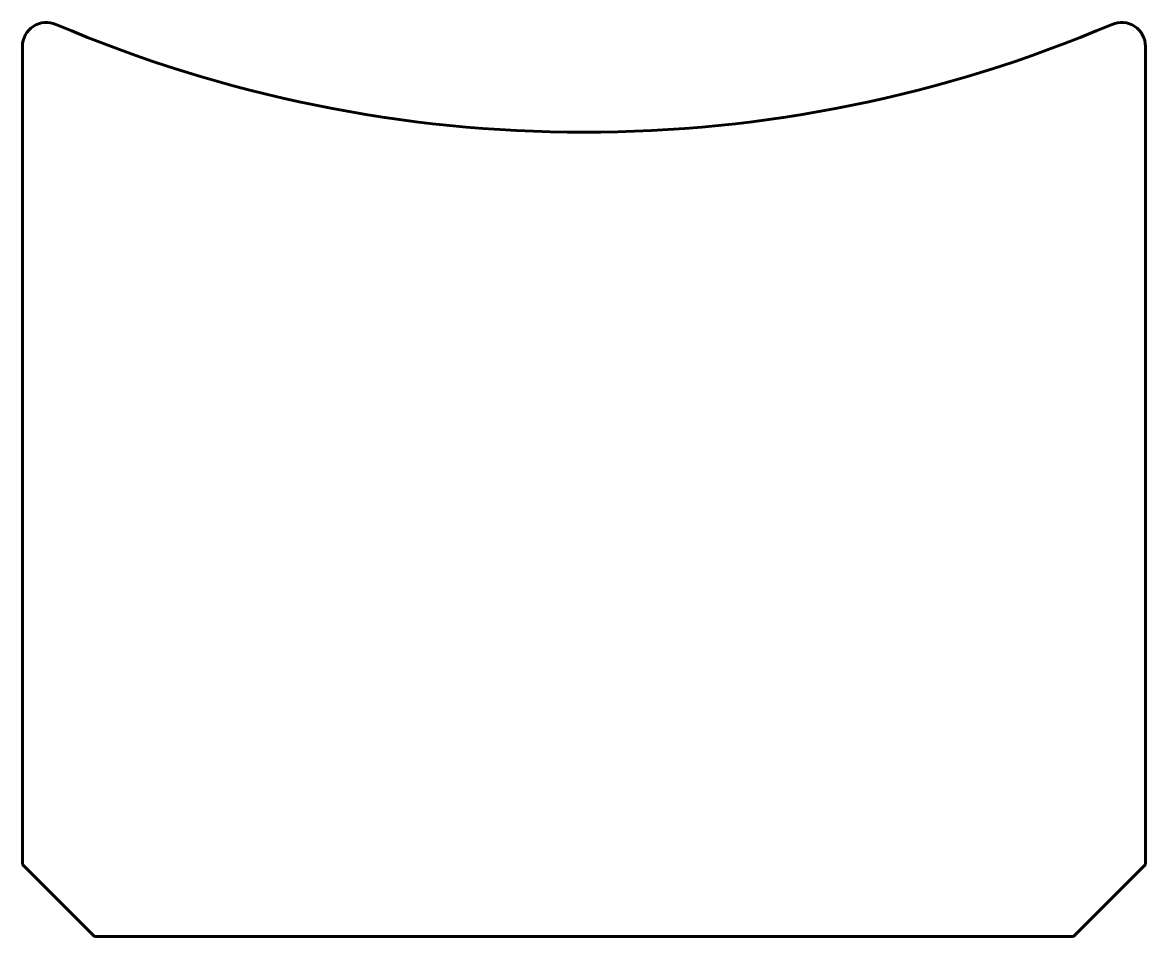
# Model space of a CAD drawing. Header units: millimetres. Extents: x -104 to 83, y -1 to 151.
import ezdxf

# ---------------------------------------------------------------- set-up
doc = ezdxf.new("R2010")
doc.units = ezdxf.units.MM
doc.linetypes.add('K5LT_BASIC', pattern=[0])

msp = doc.modelspace()

# ---------------------------------------------------------------- linework, layer by layer
at = {"color": 150, "linetype": 'K5LT_BASIC', "lineweight": 60}
for p, q in [((-103.72, 146.98), (-103.72, 10.68)), ((83.28, 10.68), (83.28, 146.98)), ((-91.72, -1.32), (-103.72, 10.68)), ((71.28, -1.32), (83.28, 10.68)), ((-91.72, -1.32), (71.28, -1.32))]:
    msp.add_line(p, q, dxfattribs=at)
for centre, radius, start, end in [((-99.72, 146.98), 4, 66.8871, 180), ((-10.22, 356.68), 224, 246.8871, 293.1129), ((79.28, 146.98), 4, 0, 113.1129)]:
    msp.add_arc(centre, radius, start, end, dxfattribs=at)

doc.saveas('drawing.dxf')
